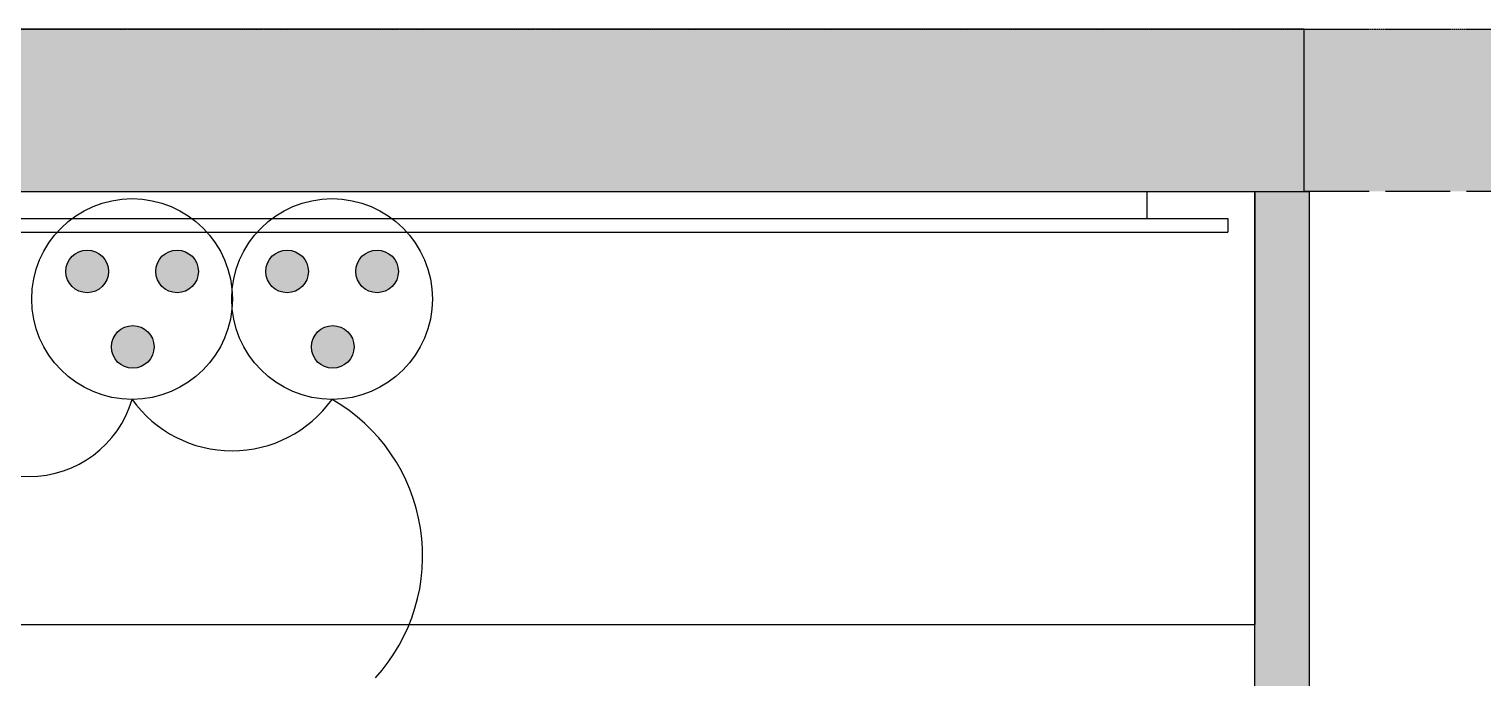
# Model space of a CAD drawing. Header units: millimetres. Extents: x 71819 to 78266, y 23672 to 38445.
# Drawn here: x 74386.1 to 74654.7, y 33116.1 to 33235.9 of the extents above; entities that cross this region are included whole.
import ezdxf

# ---------------------------------------------------------------- set-up
doc = ezdxf.new("R2010")
doc.units = ezdxf.units.MM
doc.linetypes.add('ACAD_ISO02W100', pattern=[15, 12, -3])
doc.linetypes.add('DASHED2', pattern=[0.375, 0.25, -0.125])
for name, color, linetype in [('Plan Archi', 8, 'Continuous'), ('prise', 1, 'Continuous'), ('PRISES DE COURANT', 5, 'Continuous')]:
    doc.layers.add(name, color=color, linetype=linetype)

# ---------------------------------------------------------------- blocks, each defined once
blk = doc.blocks.new('Prise de courant normale')
at = {"layer": 'prise', "linetype": 'Continuous'}
for points in [[(-122.5, 51.1, 1), (-43.6, 51.1, 1)], [(43.6, 51.1, 1), (122.5, 51.1, 1)], [(-38.3, -88.5, 1), (40.6, -88.5, 1)]]:
    blk.add_hatch(color=5, dxfattribs=at).paths.add_polyline_path(points, flags=0)
at = {"layer": 'prise', "color": 1, "linetype": 'Continuous'}
blk.add_circle((0, 0), 185.4, dxfattribs=at)
at = {"layer": 'prise', "color": 5, "linetype": 'Continuous'}
for centre in [(-83.1, 51.1), (83.1, 51.1), (1.2, -88.5)]:
    blk.add_circle(centre, 39.4, dxfattribs=at)

msp = doc.modelspace()

# ---------------------------------------------------------------- hatches: boundary and pattern name
at = {"layer": 'Plan Archi'}
h = msp.add_hatch(color=256, dxfattribs=at)
h.dxf.hatch_style = 1
h.paths.add_polyline_path([(74621.71, 33235.93), (73927.05, 33235.93), (73927.05, 33205.93), (74621.71, 33205.93)])
at = {"layer": 'Plan Archi', "linetype": 'ACAD_ISO02W100'}
msp.add_hatch(color=256, dxfattribs=at).paths.add_polyline_path([(74621.71, 33235.93), (74888.71, 33235.93), (74888.71, 33205.93), (74621.71, 33205.93)])
at = {"layer": 'Plan Archi'}
h = msp.add_hatch(color=256, dxfattribs=at)
h.dxf.hatch_style = 1
h.paths.add_polyline_path([(74612.63, 33205.93), (74622.63, 33205.93), (74622.63, 32944.65), (74612.63, 32944.65)])

# ---------------------------------------------------------------- linework, layer by layer
at = {"layer": 'Plan Archi', "linetype": 'DASHED2'}
msp.add_line((73897.05, 33235.93), (74888.71, 33235.93), dxfattribs=at)
at = {"layer": 'Plan Archi'}
for p, q in [((74621.71, 33235.93), (73927.05, 33235.93)), ((74621.71, 33205.93), (74621.71, 33235.93)), ((73927.05, 33205.93), (74621.71, 33205.93)), ((73927.05, 33205.93), (74612.63, 33205.93)), ((73947.05, 33205.93), (74592.63, 33205.93)), ((74612.63, 33205.93), (74622.63, 33205.93)), ((74612.63, 32944.65), (74612.63, 33205.93)), ((74622.63, 33205.93), (74622.63, 32944.65)), ((73932.05, 33200.93), (74607.63, 33200.93)), ((73947.05, 33200.93), (74592.63, 33200.93)), ((73932.05, 33198.43), (74607.63, 33198.43)), ((73927.05, 33125.93), (74612.63, 33125.93))]:
    msp.add_line(p, q, dxfattribs=at)
at = {"layer": 'Plan Archi', "linetype": 'ACAD_ISO02W100'}
for p, q in [((74621.71, 33235.93), (74888.71, 33235.93)), ((74621.71, 33205.93), (74621.71, 33235.93)), ((74888.71, 33205.93), (74621.71, 33205.93))]:
    msp.add_line(p, q, dxfattribs=at)
at = {"layer": 'Plan Archi', "linetype": 'Continuous'}
for p, q in [((74592.63, 33205.93), (74592.63, 33200.93)), ((74612.63, 33205.93), (74612.63, 33125.93)), ((74607.63, 33200.93), (74607.63, 33198.43))]:
    msp.add_line(p, q, dxfattribs=at)
at = {"layer": 'PRISES DE COURANT', "color": 6}
for centre, radius, start, end in [((74386.15, 33173.11), 19.83, 196.3657, 343.6343), ((74423.65, 33180.74), 22.71, 215.5976, 324.4024)]:
    msp.add_arc(centre, radius, start, end, dxfattribs=at)
at = {"layer": 'PRISES DE COURANT', "color": 6, "linetype": 'ByBlock'}
msp.add_arc((74425.47, 33138.58), 33.39, 317.6002, 60.0911, dxfattribs=at)

# ---------------------------------------------------------------- block references
at = {"layer": 'PRISES DE COURANT', "xscale": 0.1, "yscale": 0.1, "zscale": 0.1}
for p in [(74405.18, 33186.06), (74442.12, 33186.06)]:
    msp.add_blockref('Prise de courant normale', p, dxfattribs=at)

doc.saveas('drawing.dxf')
